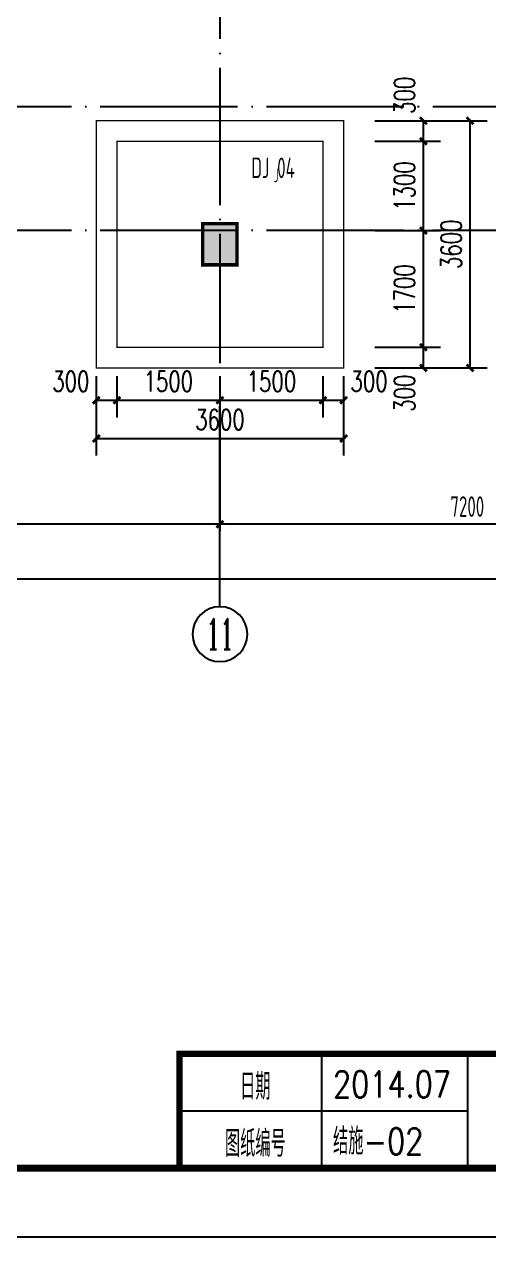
# Model space of a CAD drawing. Extents: x 127019 to 780419, y 327305 to 369305.
# Drawn here: x 225903 to 232663, y 327305 to 344966 of the extents above; entities that cross this region are included whole.
import ezdxf
from ezdxf.enums import TextEntityAlignment as Align

# ---------------------------------------------------------------- set-up
doc = ezdxf.new("R2010")
doc.units = 0
doc.header["$LTSCALE"] = 1000
doc.header["$MEASUREMENT"] = 0
doc.linetypes.add('CONTINOUS', pattern=[0])
doc.linetypes.add('DOTE', pattern=[2.42, 2, -0.2, 0.02, -0.2])
doc.layers.get('0').update_dxf_attribs({"linetype": 'CONTINUOUS'})
doc.layers.get('Defpoints').update_dxf_attribs({"linetype": 'CONTINUOUS'})
for name, color, linetype in [('1503', 7, 'CONTINUOUS'), ('2106', 2, 'CONTINUOUS'), ('AXIS_TEXT', 7, 'CONTINUOUS'), ('COLU', 7, 'CONTINUOUS'), ('COLUMN', 7, 'CONTINUOUS'), ('DIM', 3, 'CONTINUOUS'), ('DOTE', 8, 'DOTE'), ('PUB_DIM', 3, 'CONTINUOUS'), ('PUB_TITLE', 4, 'CONTINUOUS'), ('文字', 7, 'CONTINUOUS'), ('柱涂实', 54, 'CONTINUOUS')]:
    doc.layers.add(name, color=color, linetype=linetype)
doc.styles.add('_TCH_DIM_T3', font='SIMPLEX', dxfattribs={"width": 0.705882, "bigfont": 'GBCBIG'})
doc.styles.add('COMPLEX', font='COMPLEX.shx')
doc.styles.get("Standard").update_dxf_attribs({"font": 'gbxwxt.shx', "bigfont": 'gbhzfs.shx'})
doc.styles.add('TSSD_Dimension', font='gbxwxt.shx', dxfattribs={"width": 0.7, "bigfont": 'gbhzfs.shx'})
doc.styles.add('国标仿宋', font='SIMPLEX.shx', dxfattribs={"width": 0.75, "bigfont": 'gbhzfs.shx'})
doc.dimstyles.new('_TCH_ARCH&&100', dxfattribs={"dimtxt": 297.5, "dimasz": 100, "dimexe": 250, "dimexo": 300, "dimgap": 126.25, "dimtad": 1, "dimdec": 0, "dimzin": 0, "dimdsep": 46, "dimtxsty": '_TCH_DIM_T3', "dimblk": 'ARCHTICK', "dimcen": 0.09, "dimclrt": 7, "dimazin": 2, "dimtfac": 1, "dimtdec": 0, "dimtix": 1, "dimtmove": 2, "dimatfit": 3, "dimfxl": 0, "dimtolj": 1, "dimtzin": 0, "dimarcsym": 0})
doc.dimstyles.new('TSSD_100_100', dxfattribs={"dimtxt": 300, "dimasz": 100, "dimexe": 100, "dimexo": 250, "dimgap": 100, "dimtad": 1, "dimdec": 0, "dimzin": 0, "dimdsep": 46, "dimtxsty": 'TSSD_Dimension', "dimblk": 'ARCHTICK', "dimcen": 0, "dimdle": 100, "dimclrt": 7, "dimadec": 0, "dimazin": 0, "dimtfac": 1, "dimtdec": 0, "dimtix": 1, "dimtmove": 2, "dimatfit": 3, "dimfxl": 0, "dimtolj": 1, "dimtzin": 0, "dimarcsym": 0})

# ---------------------------------------------------------------- blocks, each defined once
blk = doc.blocks.new('_axiso')
blk.add_circle((0, 0), 0.5)
at = {"layer": 'AXIS_TEXT', "style": 'COMPLEX', "width": 1.041667}
blk.add_attdef('A', text='', height=0.56, dxfattribs=at).set_placement((-0.25, -0.28), (0.25, -0.28), align=Align.FIT)
blk = doc.blocks.new('_ArchTick')
at = {"color": 0, "linetype": 'ByBlock', "const_width": 0.4}
blk.add_lwpolyline([(-0.5, -0.5), (0.5, 0.5)], dxfattribs=at)
blk = doc.blocks.new('*D61')
at = {"layer": 'Defpoints', "color": 0, "linetype": 'CONTINOUS', "transparency": 16777216}
for p in [(192751, 339701), (239551, 339701), (192751, 336883)]:
    blk.add_point(p, dxfattribs=at)
at = {"layer": 'PUB_DIM', "color": 0, "linetype": 'CONTINOUS', "lineweight": -2, "transparency": 16777216}
for p, q in [((192751, 339451), (192751, 336783)), ((239551, 339451), (239551, 336783)), ((239651, 336883), (192651, 336883))]:
    blk.add_line(p, q, dxfattribs=at)
at = {"layer": 'PUB_DIM', "color": 0, "linetype": 'CONTINOUS', "lineweight": -2, "transparency": 16777216, "xscale": 100, "yscale": 100, "zscale": 100, "rotation": 180.0000000000003}
blk.add_blockref('_ArchTick', (192751, 336883), dxfattribs=at)
at = {"layer": 'PUB_DIM', "color": 0, "linetype": 'CONTINOUS', "lineweight": -2, "transparency": 16777216, "xscale": 100, "yscale": 100, "zscale": 100}
blk.add_blockref('_ArchTick', (239551, 336883), dxfattribs=at)
at = {"layer": 'PUB_DIM', "color": 7, "linetype": 'CONTINOUS', "transparency": 16777216, "insert": (216151, 337140), "char_height": 300, "attachment_point": 5, "style": 'TSSD_Dimension'}
blk.add_mtext('\\A1;46800', dxfattribs=at)
blk = doc.blocks.new('*D56')
at = {"layer": 'Defpoints', "color": 0, "linetype": 'CONTINOUS', "transparency": 16777216}
for p in [(221551, 339701), (228751, 339701), (221551, 337683)]:
    blk.add_point(p, dxfattribs=at)
at = {"layer": 'PUB_DIM', "color": 0, "linetype": 'CONTINOUS', "lineweight": -2, "transparency": 16777216}
for p, q in [((221551, 339451), (221551, 337583)), ((228751, 339451), (228751, 337583)), ((228851, 337683), (221451, 337683))]:
    blk.add_line(p, q, dxfattribs=at)
at = {"layer": 'PUB_DIM', "color": 0, "linetype": 'CONTINOUS', "lineweight": -2, "transparency": 16777216, "xscale": 100, "yscale": 100, "zscale": 100, "rotation": 180}
blk.add_blockref('_ArchTick', (221551, 337683), dxfattribs=at)
at = {"layer": 'PUB_DIM', "color": 0, "linetype": 'CONTINOUS', "lineweight": -2, "transparency": 16777216, "xscale": 100, "yscale": 100, "zscale": 100}
blk.add_blockref('_ArchTick', (228751, 337683), dxfattribs=at)
at = {"layer": 'PUB_DIM', "color": 7, "linetype": 'CONTINOUS', "transparency": 16777216, "insert": (225151, 337941), "char_height": 300, "attachment_point": 5, "style": 'TSSD_Dimension'}
blk.add_mtext('\\A1;7200', dxfattribs=at)
blk = doc.blocks.new('*D55')
at = {"layer": 'Defpoints', "color": 0, "linetype": 'CONTINOUS', "transparency": 16777216}
for p in [(228751, 339701), (235951, 339701), (228751, 337683)]:
    blk.add_point(p, dxfattribs=at)
at = {"layer": 'PUB_DIM', "color": 0, "linetype": 'CONTINOUS', "lineweight": -2, "transparency": 16777216}
for p, q in [((228751, 339451), (228751, 337583)), ((235951, 339451), (235951, 337583)), ((236051, 337683), (228651, 337683))]:
    blk.add_line(p, q, dxfattribs=at)
at = {"layer": 'PUB_DIM', "color": 0, "linetype": 'CONTINOUS', "lineweight": -2, "transparency": 16777216, "xscale": 100, "yscale": 100, "zscale": 100, "rotation": 180}
blk.add_blockref('_ArchTick', (228751, 337683), dxfattribs=at)
at = {"layer": 'PUB_DIM', "color": 0, "linetype": 'CONTINOUS', "lineweight": -2, "transparency": 16777216, "xscale": 100, "yscale": 100, "zscale": 100}
blk.add_blockref('_ArchTick', (235951, 337683), dxfattribs=at)
at = {"layer": 'PUB_DIM', "color": 7, "linetype": 'CONTINOUS', "transparency": 16777216, "insert": (232351, 337941), "char_height": 300, "attachment_point": 5, "style": 'TSSD_Dimension'}
blk.add_mtext('\\A1;7200', dxfattribs=at)
blk = doc.blocks.new('A$C5E704440')
at = {"layer": '2106', "color": 8}
blk.add_solid([(36250, -16700), (35750, -16700), (36250, -17300), (35750, -17300)], dxfattribs=at)
at = {"layer": 'COLUMN'}
blk.add_lwpolyline([(36250, -17300), (35750, -17300), (35750, -16700), (36250, -16700)], close=True, dxfattribs=at)
blk = doc.blocks.new('*D589')
at = {"layer": 'Defpoints', "color": 0, "linetype": 'CONTINOUS', "transparency": 16777216}
for p in [(226951, 339961), (230551, 339961), (230551, 338933)]:
    blk.add_point(p, dxfattribs=at)
at = {"layer": 'PUB_DIM', "color": 0, "linetype": 'CONTINOUS', "lineweight": -2, "transparency": 16777216}
for p, q in [((226951, 339661), (226951, 338683)), ((230551, 339661), (230551, 338683)), ((226951, 338933), (230551, 338933))]:
    blk.add_line(p, q, dxfattribs=at)
at = {"layer": 'PUB_DIM', "color": 0, "linetype": 'CONTINOUS', "lineweight": -2, "transparency": 16777216, "xscale": 100, "yscale": 100, "zscale": 100, "rotation": 180}
blk.add_blockref('_ArchTick', (226951, 338933), dxfattribs=at)
at = {"layer": 'PUB_DIM', "color": 0, "linetype": 'CONTINOUS', "lineweight": -2, "transparency": 16777216, "xscale": 100, "yscale": 100, "zscale": 100}
blk.add_blockref('_ArchTick', (230551, 338933), dxfattribs=at)
at = {"layer": 'PUB_DIM', "color": 7, "linetype": 'CONTINOUS', "transparency": 16777216, "insert": (228751, 339208), "char_height": 297.5, "attachment_point": 5, "style": '_TCH_DIM_T3'}
blk.add_mtext('\\A1;3600', dxfattribs=at)
blk = doc.blocks.new('*D590')
at = {"layer": 'Defpoints', "color": 0, "linetype": 'CONTINOUS', "transparency": 16777216}
for p in [(226951, 340139), (227251, 340139), (227251, 339490)]:
    blk.add_point(p, dxfattribs=at)
at = {"layer": 'PUB_DIM', "color": 0, "linetype": 'CONTINOUS', "lineweight": -2, "transparency": 16777216}
for p, q in [((226951, 339839), (226951, 339240)), ((227251, 339839), (227251, 339240)), ((226951, 339490), (227251, 339490))]:
    blk.add_line(p, q, dxfattribs=at)
at = {"layer": 'PUB_DIM', "color": 0, "linetype": 'CONTINOUS', "lineweight": -2, "transparency": 16777216, "xscale": 100, "yscale": 100, "zscale": 100, "rotation": 180}
blk.add_blockref('_ArchTick', (226951, 339490), dxfattribs=at)
at = {"layer": 'PUB_DIM', "color": 0, "linetype": 'CONTINOUS', "lineweight": -2, "transparency": 16777216, "xscale": 100, "yscale": 100, "zscale": 100}
blk.add_blockref('_ArchTick', (227251, 339490), dxfattribs=at)
at = {"layer": 'PUB_DIM', "color": 7, "linetype": 'CONTINOUS', "transparency": 16777216, "insert": (226581, 339765), "char_height": 297.5, "attachment_point": 5, "style": '_TCH_DIM_T3'}
blk.add_mtext('\\A1;300', dxfattribs=at)
blk = doc.blocks.new('*D591')
at = {"layer": 'Defpoints', "color": 0, "linetype": 'CONTINOUS', "transparency": 16777216}
for p in [(227251, 340139), (228751, 340139), (228751, 339490)]:
    blk.add_point(p, dxfattribs=at)
at = {"layer": 'PUB_DIM', "color": 0, "linetype": 'CONTINOUS', "lineweight": -2, "transparency": 16777216}
for p, q in [((227251, 339839), (227251, 339240)), ((228751, 339839), (228751, 339240)), ((227251, 339490), (228751, 339490))]:
    blk.add_line(p, q, dxfattribs=at)
at = {"layer": 'PUB_DIM', "color": 0, "linetype": 'CONTINOUS', "lineweight": -2, "transparency": 16777216, "xscale": 100, "yscale": 100, "zscale": 100, "rotation": 180}
blk.add_blockref('_ArchTick', (227251, 339490), dxfattribs=at)
at = {"layer": 'PUB_DIM', "color": 0, "linetype": 'CONTINOUS', "lineweight": -2, "transparency": 16777216, "xscale": 100, "yscale": 100, "zscale": 100}
blk.add_blockref('_ArchTick', (228751, 339490), dxfattribs=at)
at = {"layer": 'PUB_DIM', "color": 7, "linetype": 'CONTINOUS', "transparency": 16777216, "insert": (228001, 339765), "char_height": 297.5, "attachment_point": 5, "style": '_TCH_DIM_T3'}
blk.add_mtext('\\A1;1500', dxfattribs=at)
blk = doc.blocks.new('*D592')
at = {"layer": 'Defpoints', "color": 0, "linetype": 'CONTINOUS', "transparency": 16777216}
for p in [(228751, 340139), (230251, 340139), (230251, 339490)]:
    blk.add_point(p, dxfattribs=at)
at = {"layer": 'PUB_DIM', "color": 0, "linetype": 'CONTINOUS', "lineweight": -2, "transparency": 16777216}
for p, q in [((228751, 339839), (228751, 339240)), ((230251, 339839), (230251, 339240)), ((228751, 339490), (230251, 339490))]:
    blk.add_line(p, q, dxfattribs=at)
at = {"layer": 'PUB_DIM', "color": 0, "linetype": 'CONTINOUS', "lineweight": -2, "transparency": 16777216, "xscale": 100, "yscale": 100, "zscale": 100, "rotation": 180}
blk.add_blockref('_ArchTick', (228751, 339490), dxfattribs=at)
at = {"layer": 'PUB_DIM', "color": 0, "linetype": 'CONTINOUS', "lineweight": -2, "transparency": 16777216, "xscale": 100, "yscale": 100, "zscale": 100}
blk.add_blockref('_ArchTick', (230251, 339490), dxfattribs=at)
at = {"layer": 'PUB_DIM', "color": 7, "linetype": 'CONTINOUS', "transparency": 16777216, "insert": (229501, 339765), "char_height": 297.5, "attachment_point": 5, "style": '_TCH_DIM_T3'}
blk.add_mtext('\\A1;1500', dxfattribs=at)
blk = doc.blocks.new('*D593')
at = {"layer": 'Defpoints', "color": 0, "linetype": 'CONTINOUS', "transparency": 16777216}
for p in [(230251, 340139), (230551, 340139), (230551, 339490)]:
    blk.add_point(p, dxfattribs=at)
at = {"layer": 'PUB_DIM', "color": 0, "linetype": 'CONTINOUS', "lineweight": -2, "transparency": 16777216}
for p, q in [((230251, 339839), (230251, 339240)), ((230551, 339839), (230551, 339240)), ((230251, 339490), (230551, 339490))]:
    blk.add_line(p, q, dxfattribs=at)
at = {"layer": 'PUB_DIM', "color": 0, "linetype": 'CONTINOUS', "lineweight": -2, "transparency": 16777216, "xscale": 100, "yscale": 100, "zscale": 100, "rotation": 180}
blk.add_blockref('_ArchTick', (230251, 339490), dxfattribs=at)
at = {"layer": 'PUB_DIM', "color": 0, "linetype": 'CONTINOUS', "lineweight": -2, "transparency": 16777216, "xscale": 100, "yscale": 100, "zscale": 100}
blk.add_blockref('_ArchTick', (230551, 339490), dxfattribs=at)
at = {"layer": 'PUB_DIM', "color": 7, "linetype": 'CONTINOUS', "transparency": 16777216, "insert": (230921, 339765), "char_height": 297.5, "attachment_point": 5, "style": '_TCH_DIM_T3'}
blk.add_mtext('\\A1;300', dxfattribs=at)
blk = doc.blocks.new('*D853')
at = {"layer": 'Defpoints', "color": 0, "linetype": 'CONTINOUS', "transparency": 16777216}
for p in [(231005, 343561), (232391, 343561), (231005, 339961)]:
    blk.add_point(p, dxfattribs=at)
at = {"layer": 'PUB_DIM', "color": 0, "linetype": 'CONTINOUS', "lineweight": -2, "transparency": 16777216}
for p, q in [((231305, 343561), (232641, 343561)), ((232391, 339961), (232391, 343561)), ((231305, 339961), (232641, 339961))]:
    blk.add_line(p, q, dxfattribs=at)
at = {"layer": 'PUB_DIM', "color": 0, "linetype": 'CONTINOUS', "lineweight": -2, "transparency": 16777216, "xscale": 100, "yscale": 100, "zscale": 100}
for p, rotation in [((232391, 343561), 90), ((232391, 339961), 270)]:
    blk.add_blockref('_ArchTick', p, dxfattribs=dict(at, rotation=rotation))
at = {"layer": 'PUB_DIM', "color": 7, "linetype": 'CONTINOUS', "transparency": 16777216, "insert": (232116, 341761), "char_height": 297.5, "attachment_point": 5, "rotation": 90, "style": '_TCH_DIM_T3'}
blk.add_mtext('\\A1;3600', dxfattribs=at)
blk = doc.blocks.new('*D854')
at = {"layer": 'Defpoints', "color": 0, "linetype": 'CONTINOUS', "transparency": 16777216}
for p in [(230705, 340261), (231713, 340261), (230705, 339961)]:
    blk.add_point(p, dxfattribs=at)
at = {"layer": 'PUB_DIM', "color": 0, "linetype": 'CONTINOUS', "lineweight": -2, "transparency": 16777216}
for p, q in [((231005, 340261), (231963, 340261)), ((231713, 339961), (231713, 340261)), ((231005, 339961), (231963, 339961))]:
    blk.add_line(p, q, dxfattribs=at)
at = {"layer": 'PUB_DIM', "color": 0, "linetype": 'CONTINOUS', "lineweight": -2, "transparency": 16777216, "xscale": 100, "yscale": 100, "zscale": 100}
for p, rotation in [((231713, 340261), 90), ((231713, 339961), 270)]:
    blk.add_blockref('_ArchTick', p, dxfattribs=dict(at, rotation=rotation))
at = {"layer": 'PUB_DIM', "color": 7, "linetype": 'CONTINOUS', "transparency": 16777216, "insert": (231438, 339591), "char_height": 297.5, "attachment_point": 5, "rotation": 90, "style": '_TCH_DIM_T3'}
blk.add_mtext('\\A1;300', dxfattribs=at)
blk = doc.blocks.new('*D855')
at = {"layer": 'Defpoints', "color": 0, "linetype": 'CONTINOUS', "transparency": 16777216}
for p in [(230705, 341961), (231713, 341961), (230705, 340261)]:
    blk.add_point(p, dxfattribs=at)
at = {"layer": 'PUB_DIM', "color": 0, "linetype": 'CONTINOUS', "lineweight": -2, "transparency": 16777216}
for p, q in [((231005, 341961), (231963, 341961)), ((231713, 340261), (231713, 341961)), ((231005, 340261), (231963, 340261))]:
    blk.add_line(p, q, dxfattribs=at)
at = {"layer": 'PUB_DIM', "color": 0, "linetype": 'CONTINOUS', "lineweight": -2, "transparency": 16777216, "xscale": 100, "yscale": 100, "zscale": 100}
for p, rotation in [((231713, 341961), 90), ((231713, 340261), 270)]:
    blk.add_blockref('_ArchTick', p, dxfattribs=dict(at, rotation=rotation))
at = {"layer": 'PUB_DIM', "color": 7, "linetype": 'CONTINOUS', "transparency": 16777216, "insert": (231438, 341111), "char_height": 297.5, "attachment_point": 5, "rotation": 90, "style": '_TCH_DIM_T3'}
blk.add_mtext('\\A1;1700', dxfattribs=at)
blk = doc.blocks.new('*D856')
at = {"layer": 'Defpoints', "color": 0, "linetype": 'CONTINOUS', "transparency": 16777216}
for p in [(230705, 343261), (231713, 343261), (230705, 341961)]:
    blk.add_point(p, dxfattribs=at)
at = {"layer": 'PUB_DIM', "color": 0, "linetype": 'CONTINOUS', "lineweight": -2, "transparency": 16777216}
for p, q in [((231005, 343261), (231963, 343261)), ((231713, 341961), (231713, 343261)), ((231005, 341961), (231963, 341961))]:
    blk.add_line(p, q, dxfattribs=at)
at = {"layer": 'PUB_DIM', "color": 0, "linetype": 'CONTINOUS', "lineweight": -2, "transparency": 16777216, "xscale": 100, "yscale": 100, "zscale": 100}
for p, rotation in [((231713, 343261), 90), ((231713, 341961), 270)]:
    blk.add_blockref('_ArchTick', p, dxfattribs=dict(at, rotation=rotation))
at = {"layer": 'PUB_DIM', "color": 7, "linetype": 'CONTINOUS', "transparency": 16777216, "insert": (231438, 342611), "char_height": 297.5, "attachment_point": 5, "rotation": 90, "style": '_TCH_DIM_T3'}
blk.add_mtext('\\A1;1300', dxfattribs=at)
blk = doc.blocks.new('*D857')
at = {"layer": 'Defpoints', "color": 0, "linetype": 'CONTINOUS', "transparency": 16777216}
for p in [(230705, 343561), (231713, 343561), (230705, 343261)]:
    blk.add_point(p, dxfattribs=at)
at = {"layer": 'PUB_DIM', "color": 0, "linetype": 'CONTINOUS', "lineweight": -2, "transparency": 16777216}
for p, q in [((231005, 343561), (231963, 343561)), ((231713, 343261), (231713, 343561)), ((231005, 343261), (231963, 343261))]:
    blk.add_line(p, q, dxfattribs=at)
at = {"layer": 'PUB_DIM', "color": 0, "linetype": 'CONTINOUS', "lineweight": -2, "transparency": 16777216, "xscale": 100, "yscale": 100, "zscale": 100}
for p, rotation in [((231713, 343561), 90), ((231713, 343261), 270)]:
    blk.add_blockref('_ArchTick', p, dxfattribs=dict(at, rotation=rotation))
at = {"layer": 'PUB_DIM', "color": 7, "linetype": 'CONTINOUS', "transparency": 16777216, "insert": (231438, 343931), "char_height": 297.5, "attachment_point": 5, "rotation": 90, "style": '_TCH_DIM_T3'}
blk.add_mtext('\\A1;300', dxfattribs=at)

msp = doc.modelspace()

# ---------------------------------------------------------------- linework, layer by layer
at = {"layer": 'COLU'}
for points, const_width in [([(230550.9, 339961.5), (230550.9, 343561.5), (226950.9, 343561.5), (226950.9, 339961.5)], 20), ([(230250.9, 340261.5), (230250.9, 343261.5), (227250.9, 343261.5), (227250.9, 340261.5)], 20), ([(228500.9, 342061.5), (229000.9, 342061.5), (229000.9, 341461.5), (228500.9, 341461.5)], 50)]:
    msp.add_lwpolyline(points, close=True, dxfattribs=dict(at, const_width=const_width))
at = {"layer": 'DIM'}
msp.add_line((228751.2, 336482.9), (228751.2, 339401.3), dxfattribs=at)
at = {"layer": 'DOTE'}
for p, q in [((228751.2, 361271.7), (228751.2, 340028.4)), ((241108.5, 343761.5), (191504.9, 343761.5)), ((241108.5, 341961.5), (191504.9, 341961.5))]:
    msp.add_line(p, q, dxfattribs=at)
at = {"layer": 'PUB_TITLE'}
msp.add_lwpolyline([(186419.2, 327305.3), (245819.2, 327305.3), (245819.2, 369305.3), (186419.2, 369305.3)], close=True, dxfattribs=at)
at = {"layer": 'PUB_TITLE', "const_width": 100}
msp.add_lwpolyline([(187419.2, 328305.3), (244819.2, 328305.3), (244819.2, 368305.3), (187419.2, 368305.3)], close=True, dxfattribs=at)
at = {"layer": '文字'}
for p, q in [((230229.1, 329968.5), (230229.1, 328305.3)), ((232354.3, 329968.5), (232354.3, 328305.3)), ((232354.3, 329136.9), (228164.7, 329136.9))]:
    msp.add_line(p, q, dxfattribs=at)
at = {"layer": '文字', "const_width": 92.4}
msp.add_lwpolyline([(228164.7, 329968.5), (228164.7, 328305.3), (244819.2, 328305.3), (244819.2, 329968.5)], close=True, dxfattribs=at)

# ---------------------------------------------------------------- block references
at = {"layer": 'DIM'}
ref = msp.add_blockref('_axiso', (228751.2, 336082.9), dxfattribs=dict(at, xscale=-800, yscale=800, zscale=800, rotation=180))
ref.add_attrib('A', '11', dxfattribs={"layer": 'AXIS_TEXT', "height": 448, "style": 'COMPLEX', "width": 0.78125}).set_placement((228551.2, 335858.9), (228951.2, 335858.9), align=Align.FIT)
at = {"layer": '柱涂实', "color": 7, "linetype": 'CONTINOUS'}
msp.add_blockref('A$C5E704440', (192751.2, 358761.5), dxfattribs=at)

# ---------------------------------------------------------------- texts
at = {"layer": '1503', "width": 0.7}
for s, height, p in [('DJ 04', 300, (229208.1, 342725.4)), ('J', 200, (229533.7, 342665.3))]:
    msp.add_text(s, height=height, dxfattribs=at).set_placement(p)
at = {"layer": '文字', "style": '国标仿宋', "width": 0.8}
for s, p in [('日期', (229266.8, 329300.7)), ('图纸编号', (229266.8, 328469.1))]:
    msp.add_text(s, height=385, dxfattribs=at).set_placement(p, align=Align.CENTER)
for s, p in [('2014.07', (230396.9, 329334.2)), ('结施-02', (230396.9, 328502.6))]:
    msp.add_text(s, height=385, dxfattribs=at).set_placement(p)

# ---------------------------------------------------------------- dimensions: what is measured, and where the dimension line sits
at = {"layer": 'PUB_DIM', "linetype": 'CONTINOUS'}
for base, p1, p2, angle, picture, middle in [((231712.9, 343561.5), (230704.6, 343261.5), (230704.6, 343561.5), 90, '*D857', (231437.9, 343931.5)), ((231712.9, 340261.5), (230704.6, 339961.5), (230704.6, 340261.5), 90, '*D854', (231437.9, 339591.5)), ((227250.9, 339489.8), (226950.9, 340139.2), (227250.9, 340139.2), 0, '*D590', (226580.9, 339764.8)), ((230550.9, 339489.8), (230250.9, 340139.2), (230550.9, 340139.2), 0, '*D593', (230920.9, 339764.8))]:
    dim = msp.add_linear_dim(base=base, p1=p1, p2=p2, angle=angle, dimstyle='_TCH_ARCH&&100', dxfattribs=at)
    dim.commit()
    dim.dimension.update_dxf_attribs({"geometry": picture, "text_midpoint": middle, "dimtype": 129})
for p1, p2, distance, dimstyle, picture, middle in [((231004.6, 339961.5), (231004.6, 343561.5), -1386.3, '_TCH_ARCH&&100', '*D853', (232115.9, 341761.5)), ((230704.6, 341961.5), (230704.6, 343261.5), -1008.3, '_TCH_ARCH&&100', '*D856', (231437.9, 342611.5)), ((230704.6, 340261.5), (230704.6, 341961.5), -1008.3, '_TCH_ARCH&&100', '*D855', (231437.9, 341111.5)), ((227250.9, 340139.2), (228751.2, 340139.2), -649.3, '_TCH_ARCH&&100', '*D591', (228001.1, 339764.8)), ((228751.2, 340139.2), (230250.9, 340139.2), -649.3, '_TCH_ARCH&&100', '*D592', (229501.1, 339764.8)), ((226950.9, 339961.5), (230550.9, 339961.5), -1028.2, '_TCH_ARCH&&100', '*D589', (228750.9, 339208.3)), ((239551.2, 339701.3), (192751.2, 339701.3), 2818.4, 'TSSD_100_100', '*D61', (216151.2, 337140))]:
    dim = msp.add_aligned_dim(p1=p1, p2=p2, distance=distance, dimstyle=dimstyle, dxfattribs=at)
    dim.commit()
    dim.dimension.update_dxf_attribs({"geometry": picture, "text_midpoint": middle})
for base, p1, p2, picture, middle in [((221551.2, 337682.9), (228751.2, 339701.3), (221551.2, 339701.3), '*D56', (225151.2, 337940.8)), ((228751.2, 337682.9), (235951.2, 339701.3), (228751.2, 339701.3), '*D55', (232351.2, 337940.8))]:
    dim = msp.add_linear_dim(base=base, p1=p1, p2=p2, dimstyle='TSSD_100_100', dxfattribs=at)
    dim.commit()
    dim.dimension.update_dxf_attribs({"geometry": picture, "text_midpoint": middle})

doc.saveas('drawing.dxf')
